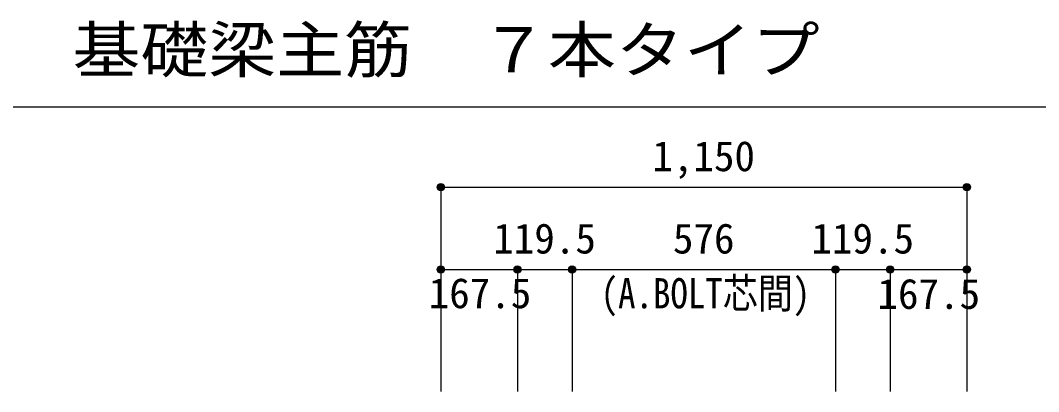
# Model space of a CAD drawing. Units: millimetres at full size, sheet at 1:30. Extents: x -5973 to 5954, y -4195 to 4201.
# Drawn here: x -942 to 1284, y -845 to -33 of the extents above; entities that cross this region are included whole.
import ezdxf
from ezdxf.enums import TextEntityAlignment as Align

# ---------------------------------------------------------------- set-up
doc = ezdxf.new("R2010")
doc.units = ezdxf.units.MM
doc.header["$LTSCALE"] = 30
doc.header["$PDMODE"] = 32
doc.header["$PDSIZE"] = 15
for name, color, linetype in [('0-7_文字', 4, 'Continuous'), ('0-D_寸法', 4, 'Continuous'), ('6-7_文字', 7, 'Continuous'), ('F-0_枠', 6, 'Continuous')]:
    doc.layers.add(name, color=color, linetype=linetype)
doc.styles.add('ＭＳ ゴシック', font='')
doc.styles.get('ＭＳ ゴシック').set_extended_font_data('MS Gothic')

msp = doc.modelspace()

# ---------------------------------------------------------------- linework, layer by layer
at = {"layer": '0-D_寸法'}
for p, q in [((-22.56, -397.85), (-22.56, -577.85)), ((-22.56, -397.85), (-22.56, -577.85)), ((-22.56, -397.85), (1127.44, -397.85)), ((-22.56, -397.85), (1127.44, -397.85)), ((1127.44, -397.85), (1127.44, -577.85)), ((-22.56, -577.85), (-22.56, -844.89)), ((-22.56, -577.85), (144.94, -577.85)), ((-22.56, -577.85), (-22.56, -844.89)), ((144.94, -577.85), (144.94, -844.89)), ((144.94, -577.85), (264.44, -577.85)), ((264.44, -577.85), (264.44, -844.89)), ((264.44, -577.85), (840.44, -577.85)), ((840.44, -577.85), (840.44, -844.89)), ((840.44, -577.85), (959.94, -577.85)), ((959.94, -577.85), (959.94, -844.89)), ((959.94, -577.85), (1127.44, -577.85)), ((1127.44, -577.85), (1127.44, -844.89))]:
    msp.add_line(p, q, dxfattribs=at)
for centre, radius in [((-22.56, -397.85), 8), ((-22.56, -397.85), 7.2), ((-22.56, -397.85), 6.4), ((-22.56, -397.85), 5.6), ((-22.56, -397.85), 4.8), ((-22.56, -397.85), 4), ((-22.56, -397.85), 3.2), ((-22.56, -397.85), 2.4), ((-22.56, -397.85), 1.6), ((-22.56, -397.85), 0.8), ((1127.44, -397.85), 8), ((1127.44, -397.85), 7.2), ((1127.44, -397.85), 6.4), ((1127.44, -397.85), 5.6), ((1127.44, -397.85), 4.8), ((1127.44, -397.85), 4), ((1127.44, -397.85), 3.2), ((1127.44, -397.85), 2.4), ((1127.44, -397.85), 1.6), ((1127.44, -397.85), 0.8), ((-22.56, -577.85), 8), ((-22.56, -577.85), 7.2), ((-22.56, -577.85), 6.4), ((-22.56, -577.85), 5.6), ((-22.56, -577.85), 4.8), ((-22.56, -577.85), 4), ((-22.56, -577.85), 3.2), ((-22.56, -577.85), 2.4), ((-22.56, -577.85), 1.6), ((-22.56, -577.85), 0.8), ((144.94, -577.85), 8), ((144.94, -577.85), 7.2), ((144.94, -577.85), 6.4), ((144.94, -577.85), 5.6), ((144.94, -577.85), 4.8), ((144.94, -577.85), 4), ((144.94, -577.85), 3.2), ((144.94, -577.85), 2.4), ((144.94, -577.85), 1.6), ((144.94, -577.85), 0.8), ((264.44, -577.85), 8), ((264.44, -577.85), 7.2), ((264.44, -577.85), 6.4), ((264.44, -577.85), 5.6), ((264.44, -577.85), 4.8), ((264.44, -577.85), 4), ((264.44, -577.85), 3.2), ((264.44, -577.85), 2.4), ((264.44, -577.85), 1.6), ((264.44, -577.85), 0.8), ((840.44, -577.85), 8), ((840.44, -577.85), 7.2), ((840.44, -577.85), 6.4), ((840.44, -577.85), 5.6), ((840.44, -577.85), 4.8), ((840.44, -577.85), 4), ((840.44, -577.85), 3.2), ((840.44, -577.85), 2.4), ((840.44, -577.85), 1.6), ((840.44, -577.85), 0.8), ((959.94, -577.85), 8), ((959.94, -577.85), 7.2), ((959.94, -577.85), 6.4), ((959.94, -577.85), 5.6), ((959.94, -577.85), 4.8), ((959.94, -577.85), 4), ((959.94, -577.85), 3.2), ((959.94, -577.85), 2.4), ((959.94, -577.85), 1.6), ((959.94, -577.85), 0.8), ((1127.44, -577.85), 8), ((1127.44, -577.85), 7.2), ((1127.44, -577.85), 6.4), ((1127.44, -577.85), 5.6), ((1127.44, -577.85), 4.8), ((1127.44, -577.85), 4), ((1127.44, -577.85), 3.2), ((1127.44, -577.85), 2.4), ((1127.44, -577.85), 1.6), ((1127.44, -577.85), 0.8)]:
    msp.add_circle(centre, radius, dxfattribs=at)
at = {"layer": '0-D_寸法', "color": 7}
for p in [(-22.56, -397.85), (-22.56, -397.85), (1127.44, -397.85), (-22.56, -577.85), (-22.56, -577.85), (144.94, -577.85), (144.94, -577.85), (264.44, -577.85), (264.44, -577.85), (840.44, -577.85), (840.44, -577.85), (959.94, -577.85), (959.94, -577.85), (1127.44, -577.85), (1127.44, -577.85)]:
    msp.add_point(p, dxfattribs=at)
at = {"layer": 'F-0_枠', "color": 2}
msp.add_line((-5972.88, -222.05), (3723.6, -222.05), dxfattribs=at)

# ---------------------------------------------------------------- texts
at = {"layer": '0-7_文字', "style": 'ＭＳ ゴシック', "width": 0.85}
msp.add_text('(A.BOLT芯間)', height=65.98, dxfattribs=at).set_placement((326.92, -682.62), align=Align.BOTTOM_LEFT)
at = {"layer": '0-D_寸法', "style": 'ＭＳ ゴシック'}
for s, p in [('1,150', (439.94, -382.85)), ('119.5', (92.19, -562.85)), ('576', (484.94, -562.85)), ('119.5', (787.69, -562.85)), ('167.5', (-48.99, -682.31)), ('167.5', (932.11, -683.84))]:
    msp.add_text(s, height=65.98, dxfattribs=at).set_placement(p, align=Align.BOTTOM_LEFT)
at = {"layer": '6-7_文字', "color": 2, "style": 'ＭＳ ゴシック', "width": 1.1}
msp.add_text('\u3000\u3000基礎梁主筋\u3000７本タイプ', height=98.97, dxfattribs=at).set_placement((-1124.64, -177.05), align=Align.BOTTOM_LEFT)

doc.saveas('drawing.dxf')
